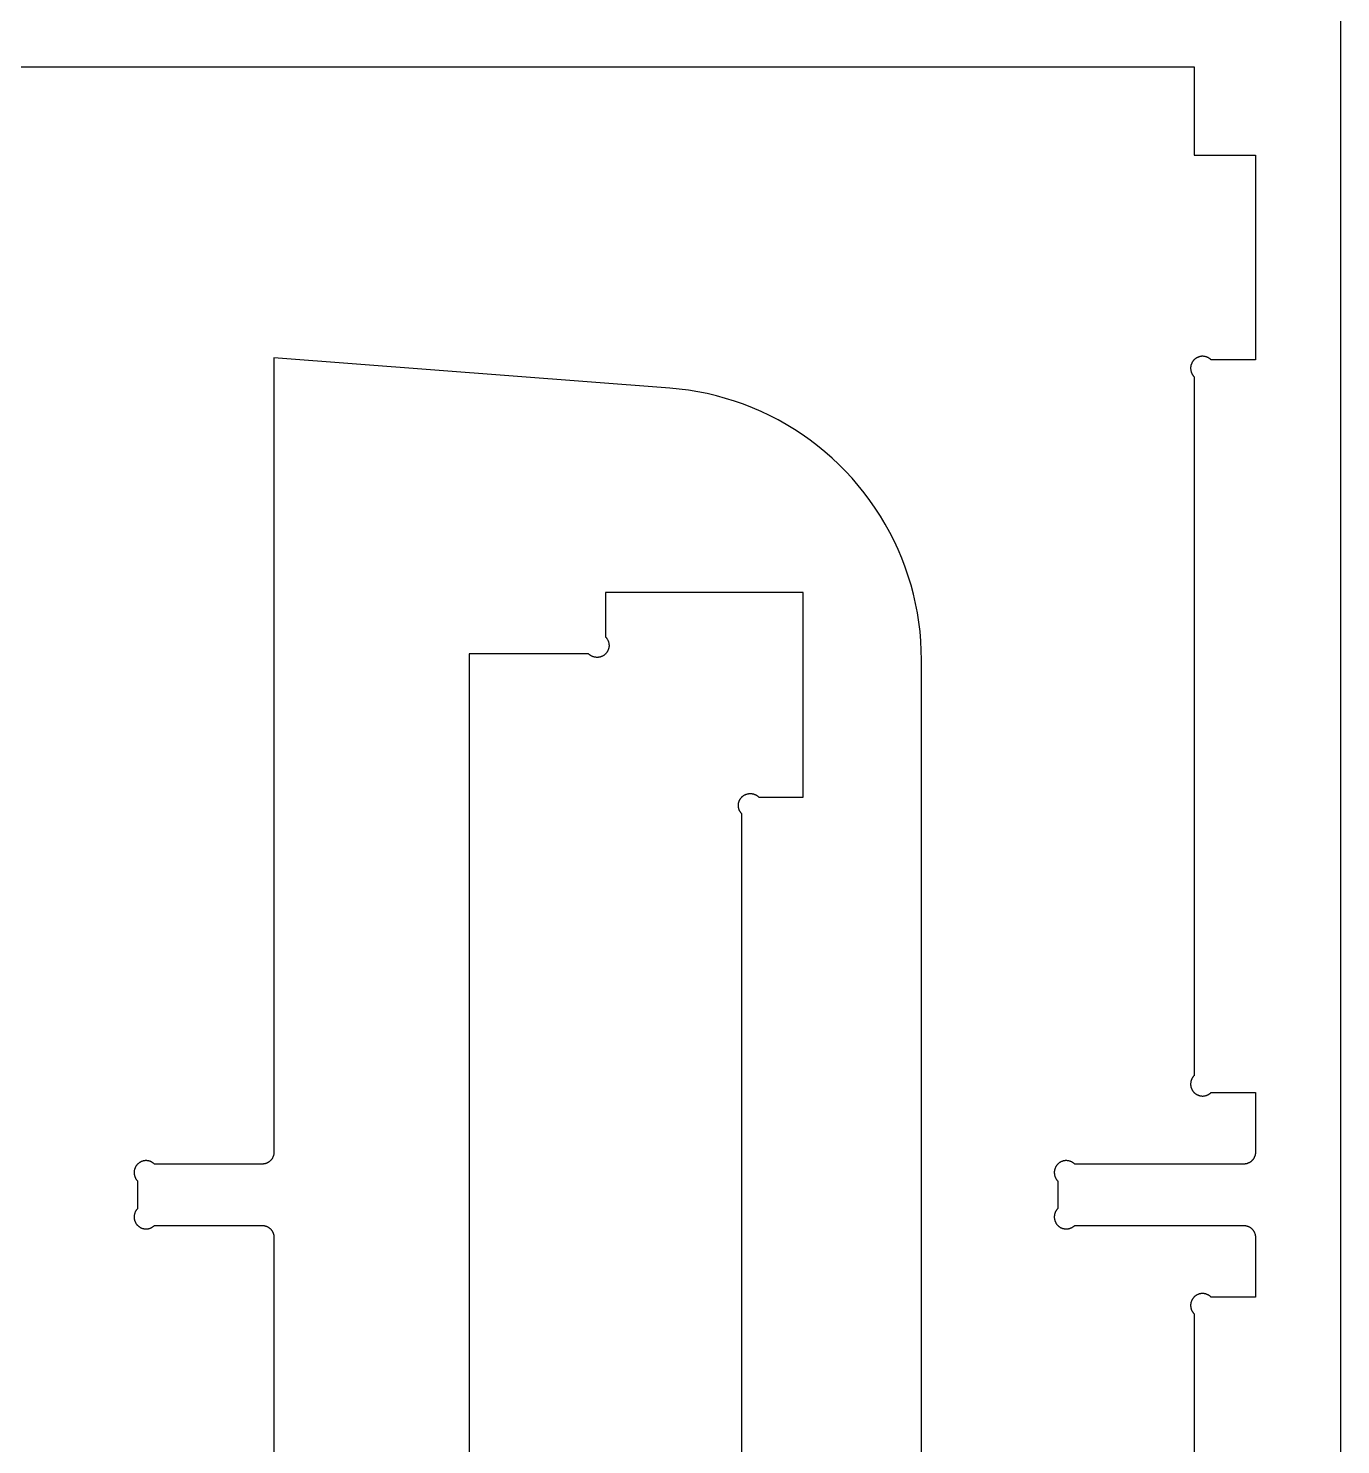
# Model space of a CAD drawing. Header units: millimetres. Extents: x 1594 to 2814, y -1671 to 729.
# Drawn here: x 2428.6 to 2813.7, y -725.2 to -309.6 of the extents above; entities that cross this region are included whole.
import ezdxf

# ---------------------------------------------------------------- set-up
doc = ezdxf.new("R2010")
doc.units = ezdxf.units.MM
doc.header["$MEASUREMENT"] = 0
doc.layers.add('CutOut', color=4, linetype='Continuous', true_color=0x00ffff)
doc.layers.add('frame', color=18, linetype='Continuous', true_color=0x000000)

msp = doc.modelspace()

# ---------------------------------------------------------------- linework, layer by layer
at = {"layer": 'CutOut'}
for p, q in [((2170.68, -320.83), (2770.68, -320.83)), ((2770.68, -320.83), (2770.68, -346.83)), ((2770.68, -346.83), (2788.68, -346.83)), ((2788.68, -346.83), (2788.68, -406.83)), ((2616.82, -415.15), (2500.68, -406.21)), ((2500.68, -406.21), (2500.68, -639.33)), ((2770.33, -407.24), (2770.26, -407.34)), ((2770.4, -407.14), (2770.33, -407.24)), ((2770.48, -407.05), (2770.4, -407.14)), ((2770.55, -406.96), (2770.48, -407.05)), ((2770.64, -406.87), (2770.55, -406.96)), ((2770.72, -406.78), (2770.64, -406.87)), ((2770.81, -406.7), (2770.72, -406.78)), ((2770.9, -406.62), (2770.81, -406.7)), ((2771, -406.55), (2770.9, -406.62)), ((2771.09, -406.47), (2771, -406.55)), ((2771.19, -406.4), (2771.09, -406.47)), ((2771.29, -406.34), (2771.19, -406.4)), ((2771.4, -406.28), (2771.29, -406.34)), ((2771.5, -406.22), (2771.4, -406.28)), ((2771.61, -406.16), (2771.5, -406.22)), ((2771.72, -406.11), (2771.61, -406.16)), ((2771.83, -406.06), (2771.72, -406.11)), ((2771.94, -406.02), (2771.83, -406.06)), ((2772.06, -405.98), (2771.94, -406.02)), ((2772.17, -405.94), (2772.06, -405.98)), ((2772.29, -405.91), (2772.17, -405.94)), ((2772.4, -405.88), (2772.29, -405.91)), ((2772.52, -405.86), (2772.4, -405.88)), ((2772.64, -405.84), (2772.52, -405.86)), ((2772.76, -405.82), (2772.64, -405.84)), ((2772.88, -405.81), (2772.76, -405.82)), ((2773, -405.81), (2772.88, -405.81)), ((2773.12, -405.8), (2773, -405.81)), ((2773.24, -405.8), (2773.12, -405.8)), ((2773.37, -405.81), (2773.24, -405.8)), ((2773.49, -405.82), (2773.37, -405.81)), ((2773.61, -405.83), (2773.49, -405.82)), ((2773.73, -405.85), (2773.61, -405.83)), ((2773.84, -405.87), (2773.73, -405.85)), ((2773.96, -405.9), (2773.84, -405.87)), ((2774.08, -405.93), (2773.96, -405.9)), ((2774.2, -405.96), (2774.08, -405.93)), ((2774.31, -406), (2774.2, -405.96)), ((2774.42, -406.04), (2774.31, -406)), ((2774.54, -406.09), (2774.42, -406.04)), ((2774.65, -406.14), (2774.54, -406.09)), ((2774.75, -406.19), (2774.65, -406.14)), ((2774.86, -406.25), (2774.75, -406.19)), ((2774.96, -406.31), (2774.86, -406.25)), ((2775.07, -406.37), (2774.96, -406.31)), ((2775.17, -406.44), (2775.07, -406.37)), ((2775.26, -406.51), (2775.17, -406.44)), ((2775.36, -406.58), (2775.26, -406.51)), ((2775.45, -406.66), (2775.36, -406.58)), ((2775.54, -406.74), (2775.45, -406.66)), ((2775.63, -406.83), (2775.54, -406.74)), ((2788.68, -406.83), (2775.63, -406.83)), ((2769.66, -409.15), (2769.65, -409.27)), ((2769.65, -409.27), (2769.66, -409.39)), ((2769.68, -408.91), (2769.66, -409.03)), ((2769.66, -409.03), (2769.66, -409.15)), ((2769.66, -409.39), (2769.66, -409.51)), ((2769.66, -409.51), (2769.67, -409.63)), ((2769.67, -409.63), (2769.68, -409.75)), ((2769.69, -408.79), (2769.68, -408.91)), ((2769.68, -409.75), (2769.7, -409.87)), ((2769.71, -408.67), (2769.69, -408.79)), ((2769.7, -409.87), (2769.72, -409.99)), ((2769.74, -408.55), (2769.71, -408.67)), ((2769.72, -409.99), (2769.75, -410.11)), ((2769.76, -408.44), (2769.74, -408.55)), ((2769.75, -410.11), (2769.78, -410.23)), ((2769.8, -408.32), (2769.76, -408.44)), ((2769.78, -410.23), (2769.81, -410.34)), ((2769.83, -408.2), (2769.8, -408.32)), ((2769.81, -410.34), (2769.85, -410.46)), ((2769.87, -408.09), (2769.83, -408.2)), ((2769.85, -410.46), (2769.89, -410.57)), ((2769.91, -407.98), (2769.87, -408.09)), ((2769.89, -410.57), (2769.94, -410.68)), ((2769.96, -407.87), (2769.91, -407.98)), ((2769.94, -410.68), (2769.99, -410.79)), ((2770.01, -407.76), (2769.96, -407.87)), ((2769.99, -410.79), (2770.04, -410.9)), ((2770.07, -407.65), (2770.01, -407.76)), ((2770.04, -410.9), (2770.1, -411.01)), ((2770.13, -407.54), (2770.07, -407.65)), ((2770.1, -411.01), (2770.16, -411.11)), ((2770.19, -407.44), (2770.13, -407.54)), ((2770.16, -411.11), (2770.22, -411.21)), ((2770.26, -407.34), (2770.19, -407.44)), ((2770.22, -411.21), (2770.29, -411.31)), ((2770.29, -411.31), (2770.36, -411.41)), ((2770.36, -411.41), (2770.44, -411.51)), ((2619.58, -415.41), (2616.82, -415.15)), ((2622.34, -415.76), (2619.58, -415.41)), ((2770.44, -411.51), (2770.51, -411.6)), ((2770.51, -411.6), (2770.6, -411.69)), ((2770.6, -411.69), (2770.68, -411.78)), ((2770.68, -411.78), (2770.68, -616.88)), ((2625.08, -416.22), (2622.34, -415.76)), ((2627.81, -416.76), (2625.08, -416.22)), ((2630.51, -417.41), (2627.81, -416.76)), ((2633.19, -418.14), (2630.51, -417.41)), ((2635.84, -418.97), (2633.19, -418.14)), ((2638.47, -419.89), (2635.84, -418.97)), ((2641.06, -420.9), (2638.47, -419.89)), ((2643.61, -422), (2641.06, -420.9)), ((2646.12, -423.19), (2643.61, -422)), ((2648.59, -424.46), (2646.12, -423.19)), ((2651.02, -425.82), (2648.59, -424.46)), ((2653.39, -427.27), (2651.02, -425.82)), ((2655.71, -428.79), (2653.39, -427.27)), ((2657.98, -430.39), (2655.71, -428.79)), ((2660.2, -432.08), (2657.98, -430.39)), ((2662.35, -433.83), (2660.2, -432.08)), ((2664.44, -435.67), (2662.35, -433.83)), ((2666.47, -437.57), (2664.44, -435.67)), ((2668.42, -439.54), (2666.47, -437.57)), ((2670.31, -441.58), (2668.42, -439.54)), ((2672.13, -443.69), (2670.31, -441.58)), ((2673.87, -445.85), (2672.13, -443.69)), ((2675.54, -448.08), (2673.87, -445.85)), ((2677.13, -450.36), (2675.54, -448.08)), ((2678.63, -452.69), (2677.13, -450.36)), ((2680.06, -455.08), (2678.63, -452.69)), ((2681.4, -457.51), (2680.06, -455.08)), ((2682.66, -459.99), (2681.4, -457.51)), ((2683.83, -462.51), (2682.66, -459.99)), ((2684.91, -465.07), (2683.83, -462.51)), ((2685.9, -467.67), (2684.91, -465.07)), ((2686.8, -470.3), (2685.9, -467.67)), ((2687.61, -472.96), (2686.8, -470.3)), ((2688.32, -475.64), (2687.61, -472.96)), ((2655.97, -475.12), (2597.97, -475.12)), ((2597.97, -475.12), (2597.97, -488.17)), ((2655.97, -475.12), (2637.97, -475.12)), ((2655.97, -535.12), (2655.97, -475.12)), ((2688.95, -478.35), (2688.32, -475.64)), ((2689.48, -481.08), (2688.95, -478.35)), ((2689.91, -483.83), (2689.48, -481.08)), ((2690.25, -486.59), (2689.91, -483.83)), ((2597.97, -488.17), (2598.05, -488.26)), ((2598.05, -488.26), (2598.14, -488.35)), ((2598.14, -488.35), (2598.21, -488.44)), ((2598.21, -488.44), (2598.29, -488.54)), ((2598.29, -488.54), (2598.36, -488.64)), ((2598.36, -488.64), (2598.43, -488.74)), ((2598.43, -488.74), (2598.49, -488.84)), ((2598.49, -488.84), (2598.55, -488.94)), ((2598.55, -488.94), (2598.61, -489.05)), ((2598.61, -489.05), (2598.66, -489.16)), ((2598.66, -489.16), (2598.71, -489.27)), ((2598.71, -489.27), (2598.76, -489.38)), ((2598.76, -489.38), (2598.8, -489.49)), ((2598.8, -489.49), (2598.84, -489.61)), ((2598.84, -489.61), (2598.87, -489.72)), ((2598.87, -489.72), (2598.9, -489.84)), ((2598.9, -489.84), (2598.93, -489.96)), ((2598.93, -489.96), (2598.95, -490.08)), ((2598.95, -490.08), (2598.97, -490.2)), ((2598.97, -490.2), (2598.98, -490.32)), ((2598.98, -490.32), (2598.99, -490.44)), ((2690.49, -489.35), (2690.25, -486.59)), ((2690.63, -492.13), (2690.49, -489.35)), ((2593.02, -493.12), (2557.97, -493.12)), ((2557.97, -493.12), (2557.97, -789.62)), ((2593.11, -493.21), (2593.02, -493.12)), ((2593.2, -493.29), (2593.11, -493.21)), ((2593.29, -493.37), (2593.2, -493.29)), ((2593.39, -493.44), (2593.29, -493.37)), ((2593.48, -493.51), (2593.39, -493.44)), ((2593.58, -493.58), (2593.48, -493.51)), ((2593.69, -493.64), (2593.58, -493.58)), ((2593.79, -493.7), (2593.69, -493.64)), ((2593.9, -493.76), (2593.79, -493.7)), ((2594, -493.82), (2593.9, -493.76)), ((2594.11, -493.86), (2594, -493.82)), ((2594.23, -493.91), (2594.11, -493.86)), ((2594.34, -493.95), (2594.23, -493.91)), ((2594.45, -493.99), (2594.34, -493.95)), ((2594.57, -494.02), (2594.45, -493.99)), ((2594.69, -494.05), (2594.57, -494.02)), ((2594.81, -494.08), (2594.69, -494.05)), ((2594.92, -494.1), (2594.81, -494.08)), ((2595.04, -494.12), (2594.92, -494.1)), ((2595.16, -494.13), (2595.04, -494.12)), ((2595.28, -494.14), (2595.16, -494.13)), ((2595.41, -494.15), (2595.28, -494.14)), ((2595.53, -494.15), (2595.41, -494.15)), ((2595.65, -494.15), (2595.53, -494.15)), ((2595.77, -494.14), (2595.65, -494.15)), ((2595.89, -494.13), (2595.77, -494.14)), ((2596.01, -494.11), (2595.89, -494.13)), ((2596.13, -494.09), (2596.01, -494.11)), ((2596.25, -494.07), (2596.13, -494.09)), ((2596.36, -494.04), (2596.25, -494.07)), ((2596.48, -494.01), (2596.36, -494.04)), ((2596.59, -493.97), (2596.48, -494.01)), ((2596.71, -493.93), (2596.59, -493.97)), ((2596.82, -493.89), (2596.71, -493.93)), ((2596.93, -493.84), (2596.82, -493.89)), ((2597.04, -493.79), (2596.93, -493.84)), ((2597.15, -493.73), (2597.04, -493.79)), ((2597.25, -493.68), (2597.15, -493.73)), ((2597.36, -493.61), (2597.25, -493.68)), ((2597.46, -493.55), (2597.36, -493.61)), ((2597.56, -493.48), (2597.46, -493.55)), ((2597.65, -493.4), (2597.56, -493.48)), ((2597.75, -493.33), (2597.65, -493.4)), ((2597.84, -493.25), (2597.75, -493.33)), ((2597.93, -493.17), (2597.84, -493.25)), ((2598.01, -493.08), (2597.93, -493.17)), ((2598.1, -492.99), (2598.01, -493.08)), ((2598.17, -492.9), (2598.1, -492.99)), ((2598.25, -492.81), (2598.17, -492.9)), ((2598.32, -492.71), (2598.25, -492.81)), ((2598.39, -492.61), (2598.32, -492.71)), ((2598.46, -492.51), (2598.39, -492.61)), ((2598.52, -492.41), (2598.46, -492.51)), ((2598.58, -492.3), (2598.52, -492.41)), ((2598.64, -492.19), (2598.58, -492.3)), ((2598.69, -492.09), (2598.64, -492.19)), ((2598.74, -491.97), (2598.69, -492.09)), ((2598.78, -491.86), (2598.74, -491.97)), ((2598.82, -491.75), (2598.78, -491.86)), ((2598.85, -491.63), (2598.82, -491.75)), ((2598.89, -491.52), (2598.85, -491.63)), ((2598.91, -491.4), (2598.89, -491.52)), ((2598.94, -491.28), (2598.91, -491.4)), ((2598.96, -491.16), (2598.94, -491.28)), ((2598.97, -491.04), (2598.96, -491.16)), ((2598.99, -490.92), (2598.97, -491.04)), ((2598.99, -490.44), (2598.99, -490.56)), ((2598.99, -490.56), (2599, -490.68)), ((2599, -490.68), (2598.99, -490.8)), ((2598.99, -490.8), (2598.99, -490.92)), ((2690.68, -494.91), (2690.63, -492.13)), ((2690.68, -639.33), (2690.68, -494.91)), ((2637.25, -536.16), (2637.31, -536.05)), ((2637.31, -536.05), (2637.36, -535.95)), ((2637.36, -535.95), (2637.42, -535.84)), ((2637.42, -535.84), (2637.48, -535.74)), ((2637.48, -535.74), (2637.55, -535.64)), ((2637.55, -535.64), (2637.62, -535.54)), ((2637.62, -535.54), (2637.69, -535.44)), ((2637.69, -535.44), (2637.77, -535.35)), ((2637.77, -535.35), (2637.85, -535.26)), ((2637.85, -535.26), (2637.93, -535.17)), ((2637.93, -535.17), (2638.01, -535.08)), ((2638.01, -535.08), (2638.1, -535)), ((2638.1, -535), (2638.19, -534.92)), ((2638.19, -534.92), (2638.29, -534.84)), ((2638.29, -534.84), (2638.38, -534.77)), ((2638.38, -534.77), (2638.48, -534.7)), ((2638.48, -534.7), (2638.58, -534.64)), ((2638.58, -534.64), (2638.69, -534.57)), ((2638.69, -534.57), (2638.79, -534.51)), ((2638.79, -534.51), (2638.9, -534.46)), ((2638.9, -534.46), (2639.01, -534.41)), ((2639.01, -534.41), (2639.12, -534.36)), ((2639.12, -534.36), (2639.23, -534.32)), ((2639.23, -534.32), (2639.35, -534.28)), ((2639.35, -534.28), (2639.46, -534.24)), ((2639.46, -534.24), (2639.58, -534.21)), ((2639.58, -534.21), (2639.7, -534.18)), ((2639.7, -534.18), (2639.81, -534.16)), ((2639.81, -534.16), (2639.93, -534.14)), ((2639.93, -534.14), (2640.05, -534.12)), ((2640.05, -534.12), (2640.17, -534.11)), ((2640.17, -534.11), (2640.29, -534.1)), ((2640.29, -534.1), (2640.42, -534.1)), ((2640.42, -534.1), (2640.54, -534.1)), ((2640.54, -534.1), (2640.66, -534.11)), ((2640.66, -534.11), (2640.78, -534.11)), ((2640.78, -534.11), (2640.9, -534.13)), ((2640.9, -534.13), (2641.02, -534.15)), ((2641.02, -534.15), (2641.14, -534.17)), ((2641.14, -534.17), (2641.25, -534.19)), ((2641.25, -534.19), (2641.37, -534.22)), ((2641.37, -534.22), (2641.49, -534.26)), ((2641.49, -534.26), (2641.6, -534.3)), ((2641.6, -534.3), (2641.71, -534.34)), ((2641.71, -534.34), (2641.83, -534.38)), ((2641.83, -534.38), (2641.94, -534.43)), ((2641.94, -534.43), (2642.05, -534.49)), ((2642.05, -534.49), (2642.15, -534.54)), ((2642.15, -534.54), (2642.26, -534.6)), ((2642.26, -534.6), (2642.36, -534.67)), ((2642.36, -534.67), (2642.46, -534.74)), ((2642.46, -534.74), (2642.56, -534.81)), ((2642.56, -534.81), (2642.65, -534.88)), ((2642.65, -534.88), (2642.74, -534.96)), ((2642.74, -534.96), (2642.83, -535.04)), ((2642.83, -535.04), (2642.92, -535.12)), ((2642.92, -535.12), (2655.97, -535.12)), ((2636.95, -537.45), (2636.96, -537.33)), ((2636.95, -537.57), (2636.95, -537.45)), ((2636.95, -537.69), (2636.95, -537.57)), ((2636.95, -537.81), (2636.95, -537.69)), ((2636.96, -537.93), (2636.95, -537.81)), ((2636.96, -537.33), (2636.97, -537.21)), ((2636.97, -538.05), (2636.96, -537.93)), ((2636.97, -537.21), (2636.98, -537.09)), ((2636.99, -538.17), (2636.97, -538.05)), ((2636.98, -537.09), (2637, -536.97)), ((2637.01, -538.29), (2636.99, -538.17)), ((2637, -536.97), (2637.03, -536.85)), ((2637.04, -538.41), (2637.01, -538.29)), ((2637.03, -536.85), (2637.05, -536.73)), ((2637.07, -538.52), (2637.04, -538.41)), ((2637.05, -536.73), (2637.09, -536.62)), ((2637.1, -538.64), (2637.07, -538.52)), ((2637.09, -536.62), (2637.12, -536.5)), ((2637.14, -538.75), (2637.1, -538.64)), ((2637.12, -536.5), (2637.16, -536.39)), ((2637.18, -538.87), (2637.14, -538.75)), ((2637.16, -536.39), (2637.21, -536.27)), ((2637.23, -538.98), (2637.18, -538.87)), ((2637.21, -536.27), (2637.25, -536.16)), ((2637.28, -539.09), (2637.23, -538.98)), ((2637.33, -539.2), (2637.28, -539.09)), ((2637.39, -539.3), (2637.33, -539.2)), ((2637.45, -539.41), (2637.39, -539.3)), ((2637.51, -539.51), (2637.45, -539.41)), ((2637.58, -539.61), (2637.51, -539.51)), ((2637.65, -539.71), (2637.58, -539.61)), ((2637.73, -539.8), (2637.65, -539.71)), ((2637.81, -539.9), (2637.73, -539.8)), ((2637.89, -539.99), (2637.81, -539.9)), ((2637.97, -540.07), (2637.89, -539.99)), ((2637.97, -558.07), (2637.97, -540.07)), ((2637.97, -767.17), (2637.97, -558.07)), ((2769.67, -619.02), (2769.66, -619.14)), ((2769.66, -619.14), (2769.66, -619.26)), ((2769.68, -618.9), (2769.67, -619.02)), ((2769.7, -618.78), (2769.68, -618.9)), ((2769.72, -618.66), (2769.7, -618.78)), ((2769.75, -618.54), (2769.72, -618.66)), ((2769.78, -618.43), (2769.75, -618.54)), ((2769.81, -618.31), (2769.78, -618.43)), ((2769.85, -618.2), (2769.81, -618.31)), ((2769.89, -618.08), (2769.85, -618.2)), ((2769.94, -617.97), (2769.89, -618.08)), ((2769.99, -617.86), (2769.94, -617.97)), ((2770.04, -617.75), (2769.99, -617.86)), ((2770.1, -617.65), (2770.04, -617.75)), ((2770.16, -617.54), (2770.1, -617.65)), ((2770.22, -617.44), (2770.16, -617.54)), ((2770.29, -617.34), (2770.22, -617.44)), ((2770.36, -617.24), (2770.29, -617.34)), ((2770.44, -617.15), (2770.36, -617.24)), ((2770.51, -617.05), (2770.44, -617.15)), ((2770.6, -616.96), (2770.51, -617.05)), ((2770.68, -616.88), (2770.6, -616.96)), ((2769.66, -619.26), (2769.65, -619.38)), ((2769.65, -619.38), (2769.66, -619.5)), ((2769.66, -619.5), (2769.66, -619.62)), ((2769.66, -619.62), (2769.68, -619.74)), ((2769.68, -619.74), (2769.69, -619.86)), ((2769.69, -619.86), (2769.71, -619.98)), ((2769.71, -619.98), (2769.74, -620.1)), ((2769.74, -620.1), (2769.76, -620.22)), ((2769.76, -620.22), (2769.8, -620.34)), ((2769.8, -620.34), (2769.83, -620.45)), ((2769.83, -620.45), (2769.87, -620.57)), ((2769.87, -620.57), (2769.91, -620.68)), ((2769.91, -620.68), (2769.96, -620.79)), ((2769.96, -620.79), (2770.01, -620.9)), ((2770.01, -620.9), (2770.07, -621.01)), ((2770.07, -621.01), (2770.13, -621.11)), ((2770.13, -621.11), (2770.19, -621.21)), ((2770.19, -621.21), (2770.26, -621.32)), ((2770.26, -621.32), (2770.33, -621.41)), ((2770.33, -621.41), (2770.4, -621.51)), ((2770.4, -621.51), (2770.48, -621.6)), ((2770.48, -621.6), (2770.55, -621.7)), ((2770.55, -621.7), (2770.64, -621.78)), ((2770.64, -621.78), (2770.72, -621.87)), ((2770.72, -621.87), (2770.81, -621.95)), ((2770.81, -621.95), (2770.9, -622.03)), ((2770.9, -622.03), (2771, -622.11)), ((2771, -622.11), (2771.09, -622.18)), ((2771.09, -622.18), (2771.19, -622.25)), ((2771.19, -622.25), (2771.29, -622.32)), ((2771.29, -622.32), (2771.4, -622.38)), ((2771.4, -622.38), (2771.5, -622.44)), ((2771.5, -622.44), (2771.61, -622.49)), ((2771.61, -622.49), (2771.72, -622.54)), ((2771.72, -622.54), (2771.83, -622.59)), ((2771.83, -622.59), (2771.94, -622.64)), ((2771.94, -622.64), (2772.06, -622.68)), ((2772.06, -622.68), (2772.17, -622.71)), ((2772.17, -622.71), (2772.29, -622.74)), ((2772.29, -622.74), (2772.4, -622.77)), ((2772.4, -622.77), (2772.52, -622.79)), ((2772.52, -622.79), (2772.64, -622.81)), ((2772.64, -622.81), (2772.76, -622.83)), ((2772.76, -622.83), (2772.88, -622.84)), ((2772.88, -622.84), (2773, -622.85)), ((2773, -622.85), (2773.12, -622.85)), ((2773.12, -622.85), (2773.24, -622.85)), ((2773.24, -622.85), (2773.37, -622.85)), ((2773.37, -622.85), (2773.49, -622.84)), ((2773.49, -622.84), (2773.61, -622.82)), ((2773.61, -622.82), (2773.73, -622.81)), ((2773.73, -622.81), (2773.84, -622.78)), ((2773.84, -622.78), (2773.96, -622.76)), ((2773.96, -622.76), (2774.08, -622.73)), ((2774.08, -622.73), (2774.2, -622.69)), ((2774.2, -622.69), (2774.31, -622.66)), ((2774.31, -622.66), (2774.42, -622.61)), ((2774.42, -622.61), (2774.54, -622.57)), ((2774.54, -622.57), (2774.65, -622.52)), ((2774.65, -622.52), (2774.75, -622.47)), ((2774.75, -622.47), (2774.86, -622.41)), ((2774.86, -622.41), (2774.96, -622.35)), ((2774.96, -622.35), (2775.07, -622.28)), ((2775.07, -622.28), (2775.17, -622.22)), ((2775.17, -622.22), (2775.26, -622.14)), ((2775.26, -622.14), (2775.36, -622.07)), ((2775.36, -622.07), (2775.45, -621.99)), ((2775.45, -621.99), (2775.54, -621.91)), ((2775.54, -621.91), (2775.63, -621.83)), ((2775.63, -621.83), (2788.68, -621.83)), ((2788.68, -621.83), (2788.68, -639.33)), ((2500.63, -639.92), (2500.61, -640.04)), ((2500.65, -639.8), (2500.63, -639.92)), ((2500.66, -639.68), (2500.65, -639.8)), ((2500.67, -639.57), (2500.66, -639.68)), ((2500.68, -639.45), (2500.67, -639.57)), ((2500.68, -639.33), (2500.68, -639.45)), ((2690.68, -664.33), (2690.68, -639.33)), ((2788.63, -639.92), (2788.61, -640.04)), ((2788.65, -639.8), (2788.63, -639.92)), ((2788.66, -639.68), (2788.65, -639.8)), ((2788.67, -639.57), (2788.66, -639.68)), ((2788.68, -639.45), (2788.67, -639.57)), ((2788.68, -639.33), (2788.68, -639.45)), ((2459.87, -644.09), (2459.83, -644.2)), ((2459.91, -643.98), (2459.87, -644.09)), ((2459.96, -643.87), (2459.91, -643.98)), ((2460.01, -643.76), (2459.96, -643.87)), ((2460.07, -643.65), (2460.01, -643.76)), ((2460.13, -643.54), (2460.07, -643.65)), ((2460.19, -643.44), (2460.13, -643.54)), ((2460.26, -643.34), (2460.19, -643.44)), ((2460.33, -643.24), (2460.26, -643.34)), ((2460.4, -643.14), (2460.33, -643.24)), ((2460.48, -643.05), (2460.4, -643.14)), ((2460.55, -642.96), (2460.48, -643.05)), ((2460.64, -642.87), (2460.55, -642.96)), ((2460.72, -642.78), (2460.64, -642.87)), ((2460.81, -642.7), (2460.72, -642.78)), ((2460.9, -642.62), (2460.81, -642.7)), ((2461, -642.55), (2460.9, -642.62)), ((2461.09, -642.47), (2461, -642.55)), ((2461.19, -642.4), (2461.09, -642.47)), ((2461.29, -642.34), (2461.19, -642.4)), ((2461.4, -642.28), (2461.29, -642.34)), ((2461.5, -642.22), (2461.4, -642.28)), ((2461.61, -642.16), (2461.5, -642.22)), ((2461.72, -642.11), (2461.61, -642.16)), ((2461.83, -642.06), (2461.72, -642.11)), ((2461.94, -642.02), (2461.83, -642.06)), ((2462.06, -641.98), (2461.94, -642.02)), ((2462.17, -641.94), (2462.06, -641.98)), ((2462.29, -641.91), (2462.17, -641.94)), ((2462.4, -641.88), (2462.29, -641.91)), ((2462.52, -641.86), (2462.4, -641.88)), ((2462.64, -641.84), (2462.52, -641.86)), ((2462.76, -641.82), (2462.64, -641.84)), ((2462.88, -641.81), (2462.76, -641.82)), ((2463, -641.81), (2462.88, -641.81)), ((2463.12, -641.8), (2463, -641.81)), ((2463.24, -641.8), (2463.12, -641.8)), ((2463.37, -641.81), (2463.24, -641.8)), ((2463.49, -641.82), (2463.37, -641.81)), ((2463.61, -641.83), (2463.49, -641.82)), ((2463.73, -641.85), (2463.61, -641.83)), ((2463.84, -641.87), (2463.73, -641.85)), ((2463.96, -641.9), (2463.84, -641.87)), ((2464.08, -641.93), (2463.96, -641.9)), ((2464.2, -641.96), (2464.08, -641.93)), ((2464.31, -642), (2464.2, -641.96)), ((2464.42, -642.04), (2464.31, -642)), ((2464.54, -642.09), (2464.42, -642.04)), ((2464.65, -642.14), (2464.54, -642.09)), ((2464.75, -642.19), (2464.65, -642.14)), ((2464.86, -642.25), (2464.75, -642.19)), ((2464.96, -642.31), (2464.86, -642.25)), ((2465.07, -642.37), (2464.96, -642.31)), ((2465.17, -642.44), (2465.07, -642.37)), ((2465.26, -642.51), (2465.17, -642.44)), ((2465.36, -642.58), (2465.26, -642.51)), ((2465.45, -642.66), (2465.36, -642.58)), ((2465.54, -642.74), (2465.45, -642.66)), ((2465.63, -642.83), (2465.54, -642.74)), ((2497.18, -642.83), (2465.63, -642.83)), ((2497.3, -642.83), (2497.18, -642.83)), ((2497.42, -642.82), (2497.3, -642.83)), ((2497.54, -642.81), (2497.42, -642.82)), ((2497.66, -642.79), (2497.54, -642.81)), ((2497.77, -642.78), (2497.66, -642.79)), ((2497.89, -642.75), (2497.77, -642.78)), ((2498.01, -642.73), (2497.89, -642.75)), ((2498.12, -642.7), (2498.01, -642.73)), ((2498.24, -642.66), (2498.12, -642.7)), ((2498.35, -642.62), (2498.24, -642.66)), ((2498.46, -642.58), (2498.35, -642.62)), ((2498.57, -642.54), (2498.46, -642.58)), ((2498.68, -642.49), (2498.57, -642.54)), ((2498.79, -642.43), (2498.68, -642.49)), ((2498.89, -642.38), (2498.79, -642.43)), ((2499, -642.32), (2498.89, -642.38)), ((2499.1, -642.25), (2499, -642.32)), ((2499.2, -642.19), (2499.1, -642.25)), ((2499.29, -642.12), (2499.2, -642.19)), ((2499.39, -642.04), (2499.29, -642.12)), ((2499.48, -641.97), (2499.39, -642.04)), ((2499.57, -641.88), (2499.48, -641.97)), ((2499.65, -641.8), (2499.57, -641.88)), ((2499.74, -641.72), (2499.65, -641.8)), ((2499.82, -641.63), (2499.74, -641.72)), ((2499.89, -641.54), (2499.82, -641.63)), ((2499.97, -641.44), (2499.89, -641.54)), ((2500.04, -641.35), (2499.97, -641.44)), ((2500.11, -641.25), (2500.04, -641.35)), ((2500.17, -641.15), (2500.11, -641.25)), ((2500.23, -641.04), (2500.17, -641.15)), ((2500.29, -640.94), (2500.23, -641.04)), ((2500.34, -640.83), (2500.29, -640.94)), ((2500.39, -640.72), (2500.34, -640.83)), ((2500.44, -640.61), (2500.39, -640.72)), ((2500.48, -640.5), (2500.44, -640.61)), ((2500.52, -640.39), (2500.48, -640.5)), ((2500.55, -640.27), (2500.52, -640.39)), ((2500.58, -640.16), (2500.55, -640.27)), ((2500.61, -640.04), (2500.58, -640.16)), ((2729.87, -644.09), (2729.83, -644.2)), ((2729.91, -643.98), (2729.87, -644.09)), ((2729.96, -643.87), (2729.91, -643.98)), ((2730.01, -643.76), (2729.96, -643.87)), ((2730.07, -643.65), (2730.01, -643.76)), ((2730.13, -643.54), (2730.07, -643.65)), ((2730.19, -643.44), (2730.13, -643.54)), ((2730.26, -643.34), (2730.19, -643.44)), ((2730.33, -643.24), (2730.26, -643.34)), ((2730.4, -643.14), (2730.33, -643.24)), ((2730.48, -643.05), (2730.4, -643.14)), ((2730.55, -642.96), (2730.48, -643.05)), ((2730.64, -642.87), (2730.55, -642.96)), ((2730.72, -642.78), (2730.64, -642.87)), ((2730.81, -642.7), (2730.72, -642.78)), ((2730.9, -642.62), (2730.81, -642.7)), ((2731, -642.55), (2730.9, -642.62)), ((2731.09, -642.47), (2731, -642.55)), ((2731.19, -642.4), (2731.09, -642.47)), ((2731.29, -642.34), (2731.19, -642.4)), ((2731.4, -642.28), (2731.29, -642.34)), ((2731.5, -642.22), (2731.4, -642.28)), ((2731.61, -642.16), (2731.5, -642.22)), ((2731.72, -642.11), (2731.61, -642.16)), ((2731.83, -642.06), (2731.72, -642.11)), ((2731.94, -642.02), (2731.83, -642.06)), ((2732.06, -641.98), (2731.94, -642.02)), ((2732.17, -641.94), (2732.06, -641.98)), ((2732.29, -641.91), (2732.17, -641.94)), ((2732.4, -641.88), (2732.29, -641.91)), ((2732.52, -641.86), (2732.4, -641.88)), ((2732.64, -641.84), (2732.52, -641.86)), ((2732.76, -641.82), (2732.64, -641.84)), ((2732.88, -641.81), (2732.76, -641.82)), ((2733, -641.81), (2732.88, -641.81)), ((2733.12, -641.8), (2733, -641.81)), ((2733.24, -641.8), (2733.12, -641.8)), ((2733.37, -641.81), (2733.24, -641.8)), ((2733.49, -641.82), (2733.37, -641.81)), ((2733.61, -641.83), (2733.49, -641.82)), ((2733.73, -641.85), (2733.61, -641.83)), ((2733.84, -641.87), (2733.73, -641.85)), ((2733.96, -641.9), (2733.84, -641.87)), ((2734.08, -641.93), (2733.96, -641.9)), ((2734.2, -641.96), (2734.08, -641.93)), ((2734.31, -642), (2734.2, -641.96)), ((2734.42, -642.04), (2734.31, -642)), ((2734.54, -642.09), (2734.42, -642.04)), ((2734.65, -642.14), (2734.54, -642.09)), ((2734.75, -642.19), (2734.65, -642.14)), ((2734.86, -642.25), (2734.75, -642.19)), ((2734.96, -642.31), (2734.86, -642.25)), ((2735.07, -642.37), (2734.96, -642.31)), ((2735.17, -642.44), (2735.07, -642.37)), ((2735.26, -642.51), (2735.17, -642.44)), ((2735.36, -642.58), (2735.26, -642.51)), ((2735.45, -642.66), (2735.36, -642.58)), ((2735.54, -642.74), (2735.45, -642.66)), ((2735.63, -642.83), (2735.54, -642.74)), ((2767.18, -642.83), (2735.63, -642.83)), ((2785.18, -642.83), (2767.18, -642.83)), ((2785.3, -642.83), (2785.18, -642.83)), ((2785.42, -642.82), (2785.3, -642.83)), ((2785.54, -642.81), (2785.42, -642.82)), ((2785.66, -642.79), (2785.54, -642.81)), ((2785.77, -642.78), (2785.66, -642.79)), ((2785.89, -642.75), (2785.77, -642.78)), ((2786.01, -642.73), (2785.89, -642.75)), ((2786.12, -642.7), (2786.01, -642.73)), ((2786.24, -642.66), (2786.12, -642.7)), ((2786.35, -642.62), (2786.24, -642.66)), ((2786.46, -642.58), (2786.35, -642.62)), ((2786.57, -642.54), (2786.46, -642.58)), ((2786.68, -642.49), (2786.57, -642.54)), ((2786.79, -642.43), (2786.68, -642.49)), ((2786.89, -642.38), (2786.79, -642.43)), ((2787, -642.32), (2786.89, -642.38)), ((2787.1, -642.25), (2787, -642.32)), ((2787.2, -642.19), (2787.1, -642.25)), ((2787.29, -642.12), (2787.2, -642.19)), ((2787.39, -642.04), (2787.29, -642.12)), ((2787.48, -641.97), (2787.39, -642.04)), ((2787.57, -641.88), (2787.48, -641.97)), ((2787.65, -641.8), (2787.57, -641.88)), ((2787.74, -641.72), (2787.65, -641.8)), ((2787.82, -641.63), (2787.74, -641.72)), ((2787.89, -641.54), (2787.82, -641.63)), ((2787.97, -641.44), (2787.89, -641.54)), ((2788.04, -641.35), (2787.97, -641.44)), ((2788.11, -641.25), (2788.04, -641.35)), ((2788.17, -641.15), (2788.11, -641.25)), ((2788.23, -641.04), (2788.17, -641.15)), ((2788.29, -640.94), (2788.23, -641.04)), ((2788.34, -640.83), (2788.29, -640.94)), ((2788.39, -640.72), (2788.34, -640.83)), ((2788.44, -640.61), (2788.39, -640.72)), ((2788.48, -640.5), (2788.44, -640.61)), ((2788.52, -640.39), (2788.48, -640.5)), ((2788.55, -640.27), (2788.52, -640.39)), ((2788.58, -640.16), (2788.55, -640.27)), ((2788.61, -640.04), (2788.58, -640.16)), ((2459.66, -645.15), (2459.65, -645.27)), ((2459.65, -645.27), (2459.66, -645.39)), ((2459.68, -644.91), (2459.66, -645.03)), ((2459.66, -645.03), (2459.66, -645.15)), ((2459.66, -645.39), (2459.66, -645.51)), ((2459.66, -645.51), (2459.67, -645.63)), ((2459.67, -645.63), (2459.68, -645.75)), ((2459.69, -644.79), (2459.68, -644.91)), ((2459.68, -645.75), (2459.7, -645.87)), ((2459.71, -644.67), (2459.69, -644.79)), ((2459.7, -645.87), (2459.72, -645.99)), ((2459.74, -644.55), (2459.71, -644.67)), ((2459.72, -645.99), (2459.75, -646.11)), ((2459.76, -644.44), (2459.74, -644.55)), ((2459.75, -646.11), (2459.78, -646.23)), ((2459.8, -644.32), (2459.76, -644.44)), ((2459.78, -646.23), (2459.81, -646.34)), ((2459.83, -644.2), (2459.8, -644.32)), ((2459.81, -646.34), (2459.85, -646.46)), ((2459.85, -646.46), (2459.89, -646.57)), ((2459.89, -646.57), (2459.94, -646.68)), ((2459.94, -646.68), (2459.99, -646.79)), ((2459.99, -646.79), (2460.04, -646.9)), ((2460.04, -646.9), (2460.1, -647.01)), ((2460.1, -647.01), (2460.16, -647.11)), ((2460.16, -647.11), (2460.22, -647.21)), ((2460.22, -647.21), (2460.29, -647.31)), ((2460.29, -647.31), (2460.36, -647.41)), ((2460.36, -647.41), (2460.44, -647.51)), ((2460.44, -647.51), (2460.51, -647.6)), ((2460.51, -647.6), (2460.6, -647.69)), ((2460.6, -647.69), (2460.68, -647.78)), ((2460.68, -647.78), (2460.68, -655.88)), ((2729.66, -645.15), (2729.65, -645.27)), ((2729.65, -645.27), (2729.66, -645.39)), ((2729.68, -644.91), (2729.66, -645.03)), ((2729.66, -645.03), (2729.66, -645.15)), ((2729.66, -645.39), (2729.66, -645.51)), ((2729.66, -645.51), (2729.67, -645.63)), ((2729.67, -645.63), (2729.68, -645.75)), ((2729.69, -644.79), (2729.68, -644.91)), ((2729.68, -645.75), (2729.7, -645.87)), ((2729.71, -644.67), (2729.69, -644.79)), ((2729.7, -645.87), (2729.72, -645.99)), ((2729.74, -644.55), (2729.71, -644.67)), ((2729.72, -645.99), (2729.75, -646.11)), ((2729.76, -644.44), (2729.74, -644.55)), ((2729.75, -646.11), (2729.78, -646.23)), ((2729.8, -644.32), (2729.76, -644.44)), ((2729.78, -646.23), (2729.81, -646.34)), ((2729.83, -644.2), (2729.8, -644.32)), ((2729.81, -646.34), (2729.85, -646.46)), ((2729.85, -646.46), (2729.89, -646.57)), ((2729.89, -646.57), (2729.94, -646.68)), ((2729.94, -646.68), (2729.99, -646.79)), ((2729.99, -646.79), (2730.04, -646.9)), ((2730.04, -646.9), (2730.1, -647.01)), ((2730.1, -647.01), (2730.16, -647.11)), ((2730.16, -647.11), (2730.22, -647.21)), ((2730.22, -647.21), (2730.29, -647.31)), ((2730.29, -647.31), (2730.36, -647.41)), ((2730.36, -647.41), (2730.44, -647.51)), ((2730.44, -647.51), (2730.51, -647.6)), ((2730.51, -647.6), (2730.6, -647.69)), ((2730.6, -647.69), (2730.68, -647.78)), ((2730.68, -647.78), (2730.68, -655.88)), ((2460.16, -656.54), (2460.1, -656.65)), ((2460.22, -656.44), (2460.16, -656.54)), ((2460.29, -656.34), (2460.22, -656.44)), ((2460.36, -656.24), (2460.29, -656.34)), ((2460.44, -656.15), (2460.36, -656.24)), ((2460.51, -656.05), (2460.44, -656.15)), ((2460.6, -655.96), (2460.51, -656.05)), ((2460.68, -655.88), (2460.6, -655.96)), ((2730.16, -656.54), (2730.1, -656.65)), ((2730.22, -656.44), (2730.16, -656.54)), ((2730.29, -656.34), (2730.22, -656.44)), ((2730.36, -656.24), (2730.29, -656.34)), ((2730.44, -656.15), (2730.36, -656.24)), ((2730.51, -656.05), (2730.44, -656.15)), ((2730.6, -655.96), (2730.51, -656.05)), ((2730.68, -655.88), (2730.6, -655.96)), ((2459.66, -658.26), (2459.65, -658.38)), ((2459.65, -658.38), (2459.66, -658.5)), ((2459.67, -658.02), (2459.66, -658.14)), ((2459.66, -658.14), (2459.66, -658.26)), ((2459.66, -658.5), (2459.66, -658.62)), ((2459.66, -658.62), (2459.68, -658.74)), ((2459.68, -657.9), (2459.67, -658.02)), ((2459.7, -657.78), (2459.68, -657.9)), ((2459.68, -658.74), (2459.69, -658.86)), ((2459.69, -658.86), (2459.71, -658.98)), ((2459.72, -657.66), (2459.7, -657.78)), ((2459.71, -658.98), (2459.74, -659.1)), ((2459.75, -657.54), (2459.72, -657.66)), ((2459.74, -659.1), (2459.76, -659.22)), ((2459.78, -657.43), (2459.75, -657.54)), ((2459.76, -659.22), (2459.8, -659.34)), ((2459.81, -657.31), (2459.78, -657.43)), ((2459.8, -659.34), (2459.83, -659.45)), ((2459.85, -657.2), (2459.81, -657.31)), ((2459.83, -659.45), (2459.87, -659.57)), ((2459.89, -657.08), (2459.85, -657.2)), ((2459.87, -659.57), (2459.91, -659.68)), ((2459.94, -656.97), (2459.89, -657.08)), ((2459.91, -659.68), (2459.96, -659.79)), ((2459.99, -656.86), (2459.94, -656.97)), ((2459.96, -659.79), (2460.01, -659.9)), ((2460.04, -656.75), (2459.99, -656.86)), ((2460.01, -659.9), (2460.07, -660.01)), ((2460.1, -656.65), (2460.04, -656.75)), ((2460.07, -660.01), (2460.13, -660.11)), ((2460.13, -660.11), (2460.19, -660.21)), ((2460.19, -660.21), (2460.26, -660.32)), ((2460.26, -660.32), (2460.33, -660.41)), ((2460.33, -660.41), (2460.4, -660.51)), ((2460.4, -660.51), (2460.48, -660.6)), ((2460.48, -660.6), (2460.55, -660.7)), ((2460.55, -660.7), (2460.64, -660.78)), ((2729.66, -658.26), (2729.65, -658.38)), ((2729.65, -658.38), (2729.66, -658.5)), ((2729.67, -658.02), (2729.66, -658.14)), ((2729.66, -658.14), (2729.66, -658.26)), ((2729.66, -658.5), (2729.66, -658.62)), ((2729.66, -658.62), (2729.68, -658.74)), ((2729.68, -657.9), (2729.67, -658.02)), ((2729.7, -657.78), (2729.68, -657.9)), ((2729.68, -658.74), (2729.69, -658.86)), ((2729.69, -658.86), (2729.71, -658.98)), ((2729.72, -657.66), (2729.7, -657.78)), ((2729.71, -658.98), (2729.74, -659.1)), ((2729.75, -657.54), (2729.72, -657.66)), ((2729.74, -659.1), (2729.76, -659.22)), ((2729.78, -657.43), (2729.75, -657.54)), ((2729.76, -659.22), (2729.8, -659.34)), ((2729.81, -657.31), (2729.78, -657.43)), ((2729.8, -659.34), (2729.83, -659.45)), ((2729.85, -657.2), (2729.81, -657.31)), ((2729.83, -659.45), (2729.87, -659.57)), ((2729.89, -657.08), (2729.85, -657.2)), ((2729.87, -659.57), (2729.91, -659.68)), ((2729.94, -656.97), (2729.89, -657.08)), ((2729.91, -659.68), (2729.96, -659.79)), ((2729.99, -656.86), (2729.94, -656.97)), ((2729.96, -659.79), (2730.01, -659.9)), ((2730.04, -656.75), (2729.99, -656.86)), ((2730.01, -659.9), (2730.07, -660.01)), ((2730.1, -656.65), (2730.04, -656.75)), ((2730.07, -660.01), (2730.13, -660.11)), ((2730.13, -660.11), (2730.19, -660.21)), ((2730.19, -660.21), (2730.26, -660.32)), ((2730.26, -660.32), (2730.33, -660.41)), ((2730.33, -660.41), (2730.4, -660.51)), ((2730.4, -660.51), (2730.48, -660.6)), ((2730.48, -660.6), (2730.55, -660.7)), ((2730.55, -660.7), (2730.64, -660.78)), ((2460.64, -660.78), (2460.72, -660.87)), ((2460.72, -660.87), (2460.81, -660.95)), ((2460.81, -660.95), (2460.9, -661.03)), ((2460.9, -661.03), (2461, -661.11)), ((2461, -661.11), (2461.09, -661.18)), ((2461.09, -661.18), (2461.19, -661.25)), ((2461.19, -661.25), (2461.29, -661.32)), ((2461.29, -661.32), (2461.4, -661.38)), ((2461.4, -661.38), (2461.5, -661.44)), ((2461.5, -661.44), (2461.61, -661.49)), ((2461.61, -661.49), (2461.72, -661.54)), ((2461.72, -661.54), (2461.83, -661.59)), ((2461.83, -661.59), (2461.94, -661.64)), ((2461.94, -661.64), (2462.06, -661.68)), ((2462.06, -661.68), (2462.17, -661.71)), ((2462.17, -661.71), (2462.29, -661.74)), ((2462.29, -661.74), (2462.4, -661.77)), ((2462.4, -661.77), (2462.52, -661.79)), ((2462.52, -661.79), (2462.64, -661.81)), ((2462.64, -661.81), (2462.76, -661.83)), ((2462.76, -661.83), (2462.88, -661.84)), ((2462.88, -661.84), (2463, -661.85)), ((2463, -661.85), (2463.12, -661.85)), ((2463.12, -661.85), (2463.24, -661.85)), ((2463.24, -661.85), (2463.37, -661.85)), ((2463.37, -661.85), (2463.49, -661.84)), ((2463.49, -661.84), (2463.61, -661.82)), ((2463.61, -661.82), (2463.73, -661.81)), ((2463.73, -661.81), (2463.84, -661.78)), ((2463.84, -661.78), (2463.96, -661.76)), ((2463.96, -661.76), (2464.08, -661.73)), ((2464.08, -661.73), (2464.2, -661.69)), ((2464.2, -661.69), (2464.31, -661.66)), ((2464.31, -661.66), (2464.42, -661.61)), ((2464.42, -661.61), (2464.54, -661.57)), ((2464.54, -661.57), (2464.65, -661.52)), ((2464.65, -661.52), (2464.75, -661.47)), ((2464.75, -661.47), (2464.86, -661.41)), ((2464.86, -661.41), (2464.96, -661.35)), ((2464.96, -661.35), (2465.07, -661.28)), ((2465.07, -661.28), (2465.17, -661.22)), ((2465.17, -661.22), (2465.26, -661.14)), ((2465.26, -661.14), (2465.36, -661.07)), ((2465.36, -661.07), (2465.45, -660.99)), ((2465.45, -660.99), (2465.54, -660.91)), ((2465.54, -660.91), (2465.63, -660.83)), ((2465.63, -660.83), (2497.18, -660.83)), ((2497.18, -660.83), (2497.3, -660.83)), ((2497.3, -660.83), (2497.42, -660.84)), ((2497.42, -660.84), (2497.54, -660.85)), ((2497.54, -660.85), (2497.66, -660.86)), ((2497.66, -660.86), (2497.77, -660.88)), ((2497.77, -660.88), (2497.89, -660.9)), ((2497.89, -660.9), (2498.01, -660.93)), ((2498.01, -660.93), (2498.12, -660.96)), ((2498.12, -660.96), (2498.24, -660.99)), ((2498.24, -660.99), (2498.35, -661.03)), ((2498.35, -661.03), (2498.46, -661.07)), ((2498.46, -661.07), (2498.57, -661.12)), ((2498.57, -661.12), (2498.68, -661.17)), ((2498.68, -661.17), (2498.79, -661.22)), ((2498.79, -661.22), (2498.89, -661.28)), ((2498.89, -661.28), (2499, -661.34)), ((2499, -661.34), (2499.1, -661.4)), ((2499.1, -661.4), (2499.2, -661.47)), ((2499.2, -661.47), (2499.29, -661.54)), ((2499.29, -661.54), (2499.39, -661.61)), ((2499.39, -661.61), (2499.48, -661.69)), ((2499.48, -661.69), (2499.57, -661.77)), ((2499.57, -661.77), (2499.65, -661.85)), ((2499.65, -661.85), (2499.74, -661.94)), ((2499.74, -661.94), (2499.82, -662.03)), ((2499.82, -662.03), (2499.89, -662.12)), ((2499.89, -662.12), (2499.97, -662.21)), ((2499.97, -662.21), (2500.04, -662.31)), ((2500.04, -662.31), (2500.11, -662.41)), ((2500.11, -662.41), (2500.17, -662.51)), ((2500.17, -662.51), (2500.23, -662.61)), ((2500.23, -662.61), (2500.29, -662.72)), ((2500.29, -662.72), (2500.34, -662.82)), ((2500.34, -662.82), (2500.39, -662.93)), ((2500.39, -662.93), (2500.44, -663.04)), ((2500.44, -663.04), (2500.48, -663.15)), ((2500.48, -663.15), (2500.52, -663.27)), ((2500.52, -663.27), (2500.55, -663.38)), ((2500.55, -663.38), (2500.58, -663.5)), ((2500.58, -663.5), (2500.61, -663.61)), ((2500.61, -663.61), (2500.63, -663.73)), ((2500.63, -663.73), (2500.65, -663.85)), ((2500.65, -663.85), (2500.66, -663.97)), ((2500.66, -663.97), (2500.67, -664.09)), ((2500.67, -664.09), (2500.68, -664.21)), ((2500.68, -664.21), (2500.68, -664.33)), ((2500.68, -664.33), (2500.68, -960.83)), ((2690.68, -960.83), (2690.68, -664.33)), ((2730.64, -660.78), (2730.72, -660.87)), ((2730.72, -660.87), (2730.81, -660.95)), ((2730.81, -660.95), (2730.9, -661.03)), ((2730.9, -661.03), (2731, -661.11)), ((2731, -661.11), (2731.09, -661.18)), ((2731.09, -661.18), (2731.19, -661.25)), ((2731.19, -661.25), (2731.29, -661.32)), ((2731.29, -661.32), (2731.4, -661.38)), ((2731.4, -661.38), (2731.5, -661.44)), ((2731.5, -661.44), (2731.61, -661.49)), ((2731.61, -661.49), (2731.72, -661.54)), ((2731.72, -661.54), (2731.83, -661.59)), ((2731.83, -661.59), (2731.94, -661.64)), ((2731.94, -661.64), (2732.06, -661.68)), ((2732.06, -661.68), (2732.17, -661.71)), ((2732.17, -661.71), (2732.29, -661.74)), ((2732.29, -661.74), (2732.4, -661.77)), ((2732.4, -661.77), (2732.52, -661.79)), ((2732.52, -661.79), (2732.64, -661.81)), ((2732.64, -661.81), (2732.76, -661.83)), ((2732.76, -661.83), (2732.88, -661.84)), ((2732.88, -661.84), (2733, -661.85)), ((2733, -661.85), (2733.12, -661.85)), ((2733.12, -661.85), (2733.24, -661.85)), ((2733.24, -661.85), (2733.37, -661.85)), ((2733.37, -661.85), (2733.49, -661.84)), ((2733.49, -661.84), (2733.61, -661.82)), ((2733.61, -661.82), (2733.73, -661.81)), ((2733.73, -661.81), (2733.84, -661.78)), ((2733.84, -661.78), (2733.96, -661.76)), ((2733.96, -661.76), (2734.08, -661.73)), ((2734.08, -661.73), (2734.2, -661.69)), ((2734.2, -661.69), (2734.31, -661.66)), ((2734.31, -661.66), (2734.42, -661.61)), ((2734.42, -661.61), (2734.54, -661.57)), ((2734.54, -661.57), (2734.65, -661.52)), ((2734.65, -661.52), (2734.75, -661.47)), ((2734.75, -661.47), (2734.86, -661.41)), ((2734.86, -661.41), (2734.96, -661.35)), ((2734.96, -661.35), (2735.07, -661.28)), ((2735.07, -661.28), (2735.17, -661.22)), ((2735.17, -661.22), (2735.26, -661.14)), ((2735.26, -661.14), (2735.36, -661.07)), ((2735.36, -661.07), (2735.45, -660.99)), ((2735.45, -660.99), (2735.54, -660.91)), ((2735.54, -660.91), (2735.63, -660.83)), ((2735.63, -660.83), (2767.18, -660.83)), ((2767.18, -660.83), (2785.18, -660.83)), ((2785.18, -660.83), (2785.3, -660.83)), ((2785.3, -660.83), (2785.42, -660.84)), ((2785.42, -660.84), (2785.54, -660.85)), ((2785.54, -660.85), (2785.66, -660.86)), ((2785.66, -660.86), (2785.77, -660.88)), ((2785.77, -660.88), (2785.89, -660.9)), ((2785.89, -660.9), (2786.01, -660.93)), ((2786.01, -660.93), (2786.12, -660.96)), ((2786.12, -660.96), (2786.24, -660.99)), ((2786.24, -660.99), (2786.35, -661.03)), ((2786.35, -661.03), (2786.46, -661.07)), ((2786.46, -661.07), (2786.57, -661.12)), ((2786.57, -661.12), (2786.68, -661.17)), ((2786.68, -661.17), (2786.79, -661.22)), ((2786.79, -661.22), (2786.89, -661.28)), ((2786.89, -661.28), (2787, -661.34)), ((2787, -661.34), (2787.1, -661.4)), ((2787.1, -661.4), (2787.2, -661.47)), ((2787.2, -661.47), (2787.29, -661.54)), ((2787.29, -661.54), (2787.39, -661.61)), ((2787.39, -661.61), (2787.48, -661.69)), ((2787.48, -661.69), (2787.57, -661.77)), ((2787.57, -661.77), (2787.65, -661.85)), ((2787.65, -661.85), (2787.74, -661.94)), ((2787.74, -661.94), (2787.82, -662.03)), ((2787.82, -662.03), (2787.89, -662.12)), ((2787.89, -662.12), (2787.97, -662.21)), ((2787.97, -662.21), (2788.04, -662.31)), ((2788.04, -662.31), (2788.11, -662.41)), ((2788.11, -662.41), (2788.17, -662.51)), ((2788.17, -662.51), (2788.23, -662.61)), ((2788.23, -662.61), (2788.29, -662.72)), ((2788.29, -662.72), (2788.34, -662.82)), ((2788.34, -662.82), (2788.39, -662.93)), ((2788.39, -662.93), (2788.44, -663.04)), ((2788.44, -663.04), (2788.48, -663.15)), ((2788.48, -663.15), (2788.52, -663.27)), ((2788.52, -663.27), (2788.55, -663.38)), ((2788.55, -663.38), (2788.58, -663.5)), ((2788.58, -663.5), (2788.61, -663.61)), ((2788.61, -663.61), (2788.63, -663.73)), ((2788.63, -663.73), (2788.65, -663.85)), ((2788.65, -663.85), (2788.66, -663.97)), ((2788.66, -663.97), (2788.67, -664.09)), ((2788.67, -664.09), (2788.68, -664.21)), ((2788.68, -664.21), (2788.68, -664.33)), ((2788.68, -664.33), (2788.68, -681.83)), ((2771, -681.55), (2770.9, -681.62)), ((2771.09, -681.47), (2771, -681.55)), ((2771.19, -681.4), (2771.09, -681.47)), ((2771.29, -681.34), (2771.19, -681.4)), ((2771.4, -681.28), (2771.29, -681.34)), ((2771.5, -681.22), (2771.4, -681.28)), ((2771.61, -681.16), (2771.5, -681.22)), ((2771.72, -681.11), (2771.61, -681.16)), ((2771.83, -681.06), (2771.72, -681.11)), ((2771.94, -681.02), (2771.83, -681.06)), ((2772.06, -680.98), (2771.94, -681.02)), ((2772.17, -680.94), (2772.06, -680.98)), ((2772.29, -680.91), (2772.17, -680.94)), ((2772.4, -680.88), (2772.29, -680.91)), ((2772.52, -680.86), (2772.4, -680.88)), ((2772.64, -680.84), (2772.52, -680.86)), ((2772.76, -680.82), (2772.64, -680.84)), ((2772.88, -680.81), (2772.76, -680.82)), ((2773, -680.81), (2772.88, -680.81)), ((2773.12, -680.8), (2773, -680.81)), ((2773.24, -680.8), (2773.12, -680.8)), ((2773.37, -680.81), (2773.24, -680.8)), ((2773.49, -680.82), (2773.37, -680.81)), ((2773.61, -680.83), (2773.49, -680.82)), ((2773.73, -680.85), (2773.61, -680.83)), ((2773.84, -680.87), (2773.73, -680.85)), ((2773.96, -680.9), (2773.84, -680.87)), ((2774.08, -680.93), (2773.96, -680.9)), ((2774.2, -680.96), (2774.08, -680.93)), ((2774.31, -681), (2774.2, -680.96)), ((2774.42, -681.04), (2774.31, -681)), ((2774.54, -681.09), (2774.42, -681.04)), ((2774.65, -681.14), (2774.54, -681.09)), ((2774.75, -681.19), (2774.65, -681.14)), ((2774.86, -681.25), (2774.75, -681.19)), ((2774.96, -681.31), (2774.86, -681.25)), ((2775.07, -681.37), (2774.96, -681.31)), ((2775.17, -681.44), (2775.07, -681.37)), ((2775.26, -681.51), (2775.17, -681.44)), ((2775.36, -681.58), (2775.26, -681.51)), ((2769.66, -684.15), (2769.65, -684.27)), ((2769.65, -684.27), (2769.66, -684.39)), ((2769.68, -683.91), (2769.66, -684.03)), ((2769.66, -684.03), (2769.66, -684.15)), ((2769.66, -684.39), (2769.66, -684.51)), ((2769.66, -684.51), (2769.67, -684.63)), ((2769.67, -684.63), (2769.68, -684.75)), ((2769.69, -683.79), (2769.68, -683.91)), ((2769.68, -684.75), (2769.7, -684.87)), ((2769.71, -683.67), (2769.69, -683.79)), ((2769.7, -684.87), (2769.72, -684.99)), ((2769.74, -683.55), (2769.71, -683.67)), ((2769.72, -684.99), (2769.75, -685.11)), ((2769.76, -683.44), (2769.74, -683.55)), ((2769.75, -685.11), (2769.78, -685.23)), ((2769.8, -683.32), (2769.76, -683.44)), ((2769.78, -685.23), (2769.81, -685.34)), ((2769.83, -683.2), (2769.8, -683.32)), ((2769.81, -685.34), (2769.85, -685.46)), ((2769.87, -683.09), (2769.83, -683.2)), ((2769.85, -685.46), (2769.89, -685.57)), ((2769.91, -682.98), (2769.87, -683.09)), ((2769.89, -685.57), (2769.94, -685.68)), ((2769.96, -682.87), (2769.91, -682.98)), ((2769.94, -685.68), (2769.99, -685.79)), ((2770.01, -682.76), (2769.96, -682.87)), ((2770.07, -682.65), (2770.01, -682.76)), ((2770.13, -682.54), (2770.07, -682.65)), ((2770.19, -682.44), (2770.13, -682.54)), ((2770.26, -682.34), (2770.19, -682.44)), ((2770.33, -682.24), (2770.26, -682.34)), ((2770.4, -682.14), (2770.33, -682.24)), ((2770.48, -682.05), (2770.4, -682.14)), ((2770.55, -681.96), (2770.48, -682.05)), ((2770.64, -681.87), (2770.55, -681.96)), ((2770.72, -681.78), (2770.64, -681.87)), ((2770.81, -681.7), (2770.72, -681.78)), ((2770.9, -681.62), (2770.81, -681.7)), ((2775.45, -681.66), (2775.36, -681.58)), ((2775.54, -681.74), (2775.45, -681.66)), ((2775.63, -681.83), (2775.54, -681.74)), ((2788.68, -681.83), (2775.63, -681.83)), ((2769.99, -685.79), (2770.04, -685.9)), ((2770.04, -685.9), (2770.1, -686.01)), ((2770.1, -686.01), (2770.16, -686.11)), ((2770.16, -686.11), (2770.22, -686.21)), ((2770.22, -686.21), (2770.29, -686.31)), ((2770.29, -686.31), (2770.36, -686.41)), ((2770.36, -686.41), (2770.44, -686.51)), ((2770.44, -686.51), (2770.51, -686.6)), ((2770.51, -686.6), (2770.6, -686.69)), ((2770.6, -686.69), (2770.68, -686.78)), ((2770.68, -686.78), (2770.68, -895.88))]:
    msp.add_line(p, q, dxfattribs=at)
at = {"layer": 'frame'}
msp.add_line((2813.68, -1670.83), (2813.68, 729.17), dxfattribs=at)

doc.saveas('drawing.dxf')
